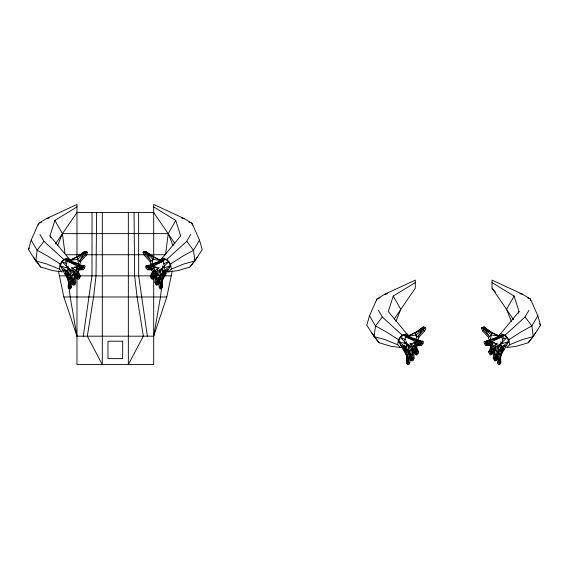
<?xml version="1.0" encoding="UTF-8"?>
<svg xmlns="http://www.w3.org/2000/svg" width="569" height="569" viewBox="0 0 569 569"><rect width="100%" height="100%" fill="white"/><g stroke="black" fill="none" stroke-linecap="round" stroke-linejoin="round"><path stroke-width="0.85" d="M65.762 262.522L65.769 259.187L69.745 259.962L69.233 261.079M404.082 345.696L404.082 347.367L404.289 345.724M161.432 261.079L160.913 259.962L164.889 259.187L168.773 261.662L170.287 265.943L163.73 271.121L162.122 279.308L162.343 287.523L160.629 288.81L160.166 288.896L159.256 287.331L158.488 282.153M96.609 212.507L96.026 275.865L93.579 296.982L87.327 336.187L102.32 364.573L102.32 212.507M80.791 265.531L78.686 263.945L65.769 259.187L61.886 261.662L60.371 265.943L66.936 271.121L68.536 279.308L68.316 287.523L70.03 288.81L70.492 288.896L71.402 287.331L72.043 283.013M407.568 336.748L408.087 335.632L404.111 334.857L400.227 337.339L398.713 341.62L405.27 346.798L406.878 354.978L406.657 363.193L408.371 364.48L408.834 364.573L409.744 363.008L410.512 357.823M162.457 275.417L162.599 265.972M500.748 354.523L500.684 363.193L498.97 364.48L498.508 364.573L497.598 363.008L496.957 358.69M500.798 351.087L500.94 341.642M138.63 212.507L138.687 275.865L147.371 336.187M158.068 267.65L155.252 270.645L152.506 271.434L150.294 276.214L151.062 278.07L152.158 277.459L152.833 275.432L156.575 271.683L161.774 268.44L170.287 265.943L168.545 269.521L163.73 271.121L159.925 277.146L158.637 283.796L156.774 285.389L154.946 282.615L155.067 275.851L158.061 274.87L159.619 275.659L160.807 278.639L161.376 286.477L161.262 288.284L160.166 288.896M163.395 263.952L168.773 261.662L155.814 274.635L156.041 282.004L157.869 284.777M499.767 336.748L499.255 335.632L503.231 334.857L507.114 337.339L508.629 341.62L502.064 346.798L498.259 352.823L496.979 359.466L495.115 361.066L493.287 358.285L493.408 351.521L496.403 350.54L497.953 351.329L499.141 354.309L499.717 362.154L499.603 363.961L498.508 364.573M502.505 339.302L507.114 337.339L494.155 350.312L494.383 357.673L496.211 360.454M65.641 270.574L65.599 271.762L68.536 279.308L68.316 287.523L70.492 288.896M403.976 346.244L403.94 347.431L406.878 354.978L406.657 363.193L408.834 364.573M158.715 281.129L158.637 283.796L156.745 283.647L155.65 284.258M497.086 355.917L496.979 359.466L495.08 359.324L493.992 359.935M165.024 270.574L165.06 271.762L162.122 279.308L161.376 286.477L159.256 287.331M496.41 343.327L493.586 346.315L490.848 347.104L488.629 351.891L489.404 353.74L490.499 353.129L491.175 351.101L494.916 347.36L500.115 344.11L502.064 346.798L499.717 362.154L497.598 363.008M76.979 257.387L76.979 204.427L46.459 218.588L38.557 223.375L31.167 240.146L28.45 249.556L35.797 260.943L40.733 267.06L52.497 270.574L62.284 271.875L59.396 269.109L60.008 263.931L63.764 259.393L68.451 258.141L70.855 260.453M402.183 347.133L400.619 347.552L397.738 344.778L398.35 339.608L402.105 335.063L406.792 333.811L409.196 336.123M161.724 288.199L161.262 288.284L160.351 286.719L159.192 278.952L160.807 278.639L163.73 271.121L159.619 275.659L158.637 283.796L158.417 282.573L159.619 275.659L161.774 268.44L163.73 271.121L165.06 271.762L168.545 269.521L161.845 280.958M503.359 346.244L500.727 356.244L500.464 354.978L499.141 354.309L497.534 354.622L498.693 362.396L499.603 363.961L500.684 363.193L500.464 354.978L503.401 347.431L506.879 345.191L502.064 346.798L497.953 351.329L496.979 359.466L496.758 358.25L497.953 351.329L500.115 344.11L508.629 341.62L500.599 355.902M161.674 287.302L160.479 296.982L153.687 336.187L76.979 336.187L63.856 296.982L58.379 270.794M161.895 285.546L162.656 279.379M65.741 271.697L65.947 270.055M66.253 267.586L67.078 261.022L65.769 259.187M404.495 344.081L405.42 336.692L404.111 334.857L417.027 339.615L419.125 341.208M153.687 206.917L175.764 220.409L168.225 233.624L165.508 254.741L150.273 254.741M68.941 288.199L69.397 288.284L69.859 278.639L71.047 275.659L72.597 274.87L73.849 273.34L74.084 271.683L71.58 267.402M66.495 263.625L61.886 261.662L68.885 268.44L74.084 271.683L75.414 270.645L76.886 268.006L77.128 266.299L78.501 265.225L84.063 265.488L85.158 266.1L84.553 268.02L83.145 269.713L79.013 269.955L76.886 268.006L74.432 266.975M83.287 336.187L91.972 275.865L92.029 212.507M407.276 363.868L407.738 363.961L408.193 354.309L409.381 351.329L410.939 350.54L412.191 349.01L412.425 347.36L409.922 343.079M405.605 339.629L400.227 337.339L407.226 344.11L412.425 347.36L413.748 346.315L415.228 343.676L415.47 341.969L416.842 340.895L422.404 341.158L423.5 341.77L422.895 343.697L421.487 345.383L417.354 345.625L415.228 343.676L413.592 342.993M81.744 265.439L78.501 265.225L78.686 263.945L77.142 257.216L84.909 251.37L86.268 251.59L87.633 252.465L86.339 255.275L80.499 261.733L79.781 264.557M420.086 341.108L416.842 340.895L417.027 339.615L415.477 332.893L423.251 327.04L424.602 327.26L425.968 328.135L424.68 330.945L418.841 337.41L418.123 340.226M68.579 285.858L68.316 287.523L68.536 279.308L69.859 278.639L71.466 278.952L70.307 286.719L69.397 288.284L68.458 286.812L69.283 286.477L71.402 287.331M407.176 359.864L406.657 363.193L406.878 354.978L408.193 354.309L409.808 354.622L408.649 362.396L407.738 363.961L406.799 362.481L407.624 362.154L409.744 363.008M38.272 225.104L38.557 223.375L41.757 222.002M376.607 300.773L376.891 299.045L384.8 294.258L415.313 280.104L415.313 288.177L394.175 319.074M75.713 282.615L73.316 281.833L71.047 275.659L66.936 271.121L62.121 269.521L65.599 271.762L66.936 271.121L68.885 268.44L73.849 273.34L74.845 274.635L73.316 281.833L73.92 283.647L75.008 284.258L75.713 282.615L75.592 275.851L72.597 274.87L68.885 268.44L60.371 265.943L68.401 280.225M414.054 358.285L411.657 357.503L409.381 351.329L405.27 346.798L400.455 345.191L403.94 347.431L405.27 346.798L407.226 344.11L412.191 349.01L413.186 350.312L411.657 357.503L412.255 359.324L413.35 359.935L414.054 358.285L413.933 351.521L410.939 350.54L407.226 344.11L398.713 341.62L407.155 356.628M158.843 268.817L152.158 265.225L151.973 263.945L153.523 257.216L145.749 251.37L144.398 251.59L143.032 252.465L144.32 255.275L150.159 261.733L150.877 264.557L149.875 265.531M497.185 344.487L490.499 340.895L490.314 339.615L491.858 332.893L484.091 327.04L482.732 327.26L481.367 328.135L482.661 330.945L488.501 337.41L489.219 340.226L488.209 341.208M153.687 336.187L166.809 296.982L172.279 270.794M65.072 274.393L65.805 271M403.414 350.063L404.146 346.67M404.303 345.753L403.94 347.431L406.615 356.244M380.099 297.672L376.891 299.045L369.509 315.816L366.792 325.226L374.139 336.613L379.075 342.73L390.839 346.251L400.619 347.552M71.466 278.952L69.283 286.477L68.536 279.308M409.808 354.622L407.624 362.154L406.878 354.978M162.385 280.574L165.06 271.762L164.697 270.076M84.063 265.488L83.458 267.409L82.05 269.101L77.917 269.343L75.414 270.645L72.59 267.65M422.404 341.158L421.8 343.086L420.391 344.771L416.259 345.013L413.748 346.315L410.932 343.327M50.691 237.479L49.944 235.879L54.894 220.409L76.979 206.917M415.313 282.587L393.236 296.079L388.286 311.549L406.792 333.811M159.619 275.659L156.745 283.647L158.417 282.573L157.343 281.833L154.946 282.615M497.953 351.329L495.08 359.324L496.758 358.25L495.684 357.503L493.287 358.285M159.078 267.402C155.714 270.737 156.411 276.982 152.3 279.436L151.062 278.07M497.42 343.079C494.056 346.407 494.753 352.652 490.642 355.106L489.404 353.74M57.576 245.716L62.434 233.624L76.979 212.507L153.687 212.507L174.825 243.404M395.917 321.385L400.775 309.294L393.236 296.079M79.596 278.07L80.371 276.214L78.152 271.434L75.414 270.645L78.501 277.459L79.596 278.07L78.358 279.436L76.402 277.708L73.849 273.34M417.938 353.74L418.706 351.891L416.494 347.104L413.748 346.315L416.842 353.129L417.938 353.74L416.7 355.106L414.744 353.377L412.191 349.01M424.602 327.26L423.585 330.333L417.746 336.798L415.896 334.992L405.42 336.692L419.445 343.555L421.487 345.383M518.309 313.156L519.056 311.549L514.106 296.079L492.021 282.587M155.422 275.403L154.256 277.708L152.158 277.459L151.39 275.602L153.602 270.823L152.833 275.432L154.021 276.299L154.256 277.708L156.809 273.34L156.575 271.683L149.555 267.878L147.2 267.409L146.105 268.02L147.513 269.713L151.646 269.955L153.772 268.006L156.226 266.975M500.115 344.11L496.403 350.54L494.155 350.312L492.598 353.377L490.499 353.129L489.724 351.279L491.943 346.493L491.175 351.101L492.363 351.976L492.598 353.377L495.151 349.01L494.916 347.36L487.896 343.555L485.542 343.086L484.447 343.697L485.855 345.383L489.987 345.625L492.114 343.676L494.568 342.645M156.575 271.683L154.021 276.299L152.158 277.459L153.395 278.824L155.408 275.332M494.916 347.36L492.363 351.976L490.499 353.129L491.737 354.494L494.155 350.312M514.106 296.079L506.566 309.294L511.424 321.385M161.774 268.44L158.061 274.87L157.343 281.833L156.162 275.24M78.152 271.434L79.013 269.955M159.804 260.453L162.208 258.141L166.895 259.393L186.696 241.334L190.672 234.471M416.494 347.104L417.354 345.625M498.145 336.123L500.549 333.811L505.236 335.063L525.038 317.004L529.014 310.148M153.687 256.505L153.687 204.427L184.2 218.588L192.109 223.375L199.491 240.146L193.524 250.282L183.076 256L170.65 263.931L171.262 269.109L168.381 271.875L166.817 271.463M537.833 315.816L531.866 325.959L521.417 331.677L508.992 339.608L509.604 344.778L506.716 347.552L516.503 346.251L528.267 342.73L533.203 336.613L540.55 325.226L537.833 315.816L530.443 299.045L522.541 294.258L492.021 280.104L492.021 288.177L513.636 319.771M28.45 249.556L29.41 248.12M55.364 244.101L62.434 233.624L168.225 233.624M489.219 340.226L503.231 334.857L501.922 336.692L487.896 343.555L485.855 345.383M168.381 271.875L178.161 270.574L189.925 267.06L197.23 257.195M528.267 342.73L531.396 338.505M532.442 337.097L535.571 332.865M519.056 311.549L500.549 333.811M39.986 234.471L43.962 241.334L37.134 250.282L35.797 260.943L46.608 263.916L59.396 269.109M378.328 310.148L382.304 317.004L375.476 325.959L374.139 336.613L384.95 339.586L397.738 344.778M189.925 267.06L194.861 260.943L202.208 249.556L199.491 240.146M83.828 252.65L84.909 251.37L87.633 252.465M422.17 328.327L423.251 327.04L424.879 327.524L415.896 334.992M162.208 258.141L180.714 235.879L175.764 220.409M71.196 278.518L69.859 278.639L66.936 271.121L70.741 277.146L72.021 283.796L72.789 284.777L74.617 282.004L74.496 275.24M75.008 284.258L73.885 285.389L72.789 284.777M409.538 354.195L408.193 354.309L405.27 346.798L409.075 352.823L410.363 359.466L411.131 360.454L412.959 357.673L412.838 350.909M413.35 359.935L412.226 361.066L411.131 360.454M150.877 264.557L164.889 259.187L163.58 261.022L153.104 259.315L150.159 261.733M502.747 343.263L501.922 336.692L491.438 334.992L488.501 337.41M144.398 251.59L143.032 252.465M482.732 327.26L481.367 328.135M159.953 260.317L161.845 258.539M498.295 335.995L499.554 334.807M83.145 269.713L81.104 267.878L67.078 261.022L77.562 259.315L86.538 251.854L86.268 251.59M144.32 255.275L146.468 253.539L146.61 252.174L145.749 251.37L144.121 251.854L145.415 254.663L151.254 261.121L146.468 253.539L144.121 251.854L146.61 252.174L153.523 257.216L160.927 260.424L157.585 259.215M164.505 268.412L163.58 261.022C157.883 264.201 151.482 264.677 145.5 266.1L146.105 268.02M147.513 269.713L149.555 267.878L163.58 261.022L151.973 263.945L150.465 265.41L148.914 265.439M150.294 276.214L152.833 275.432L155.252 270.645L153.772 268.006L153.53 266.299L148.132 265.325L147.2 267.409L148.609 269.101L152.741 269.343M482.661 330.945L484.809 329.209L484.944 327.844L484.091 327.04L482.462 327.524L483.757 330.333L489.596 336.798L484.809 329.209L482.462 327.524L484.944 327.844L491.858 332.893L499.269 336.094L495.094 334.593M487.256 341.108L488.799 341.08L490.314 339.615L501.922 336.692C496.225 339.878 489.817 340.354 483.842 341.77L484.447 343.697M488.629 351.891L491.175 351.101L493.586 346.315L492.114 343.676L491.872 341.969L486.467 340.995L485.542 343.086L486.95 344.771L491.083 345.013M73.906 258.916L69.731 260.424L78.394 256.057M410.576 335.191L408.073 336.094L416.736 331.727M71.815 268.817L77.128 266.299L82.533 265.325L83.458 267.409L84.553 268.02M410.157 344.487L415.47 341.969L420.868 340.995L421.8 343.086L422.895 343.697M77.917 269.343L83.458 267.409L81.303 266.313L77.128 266.299M416.259 345.013L421.8 343.086L419.645 341.99L415.47 341.969M69.731 260.424L84.191 253.539L84.056 252.174L84.909 251.37L77.142 257.216L84.056 252.174L86.538 251.854L85.243 254.663L79.404 261.121L77.562 259.315M408.073 336.094L422.532 329.209L422.39 327.844L423.251 327.04L415.477 332.893L422.39 327.844L424.879 327.524M171.262 269.109L184.05 263.916L194.861 260.943L193.524 250.282L186.696 241.334M509.604 344.778L522.392 339.586L533.203 336.613L531.866 325.959L525.038 317.004M46.459 218.588L49.076 218.062M384.8 294.258L387.418 293.739M500.059 363.868L499.603 363.961L500.542 362.481L499.717 362.154L497.534 354.622M152.158 265.225L148.132 265.325L149.355 266.313L153.53 266.299M490.499 340.895L486.467 340.995L487.697 341.99L491.872 341.969M80.371 276.214L77.825 275.432L74.084 271.683L76.637 276.299L78.501 277.459L76.402 277.708L76.637 276.299L77.825 275.432L77.057 270.823L79.276 275.602L77.263 278.824L74.845 274.635L72.597 274.87L73.316 281.833L72.242 282.573L72.021 283.796L73.92 283.647L72.242 282.573L71.047 275.659L68.885 268.44M413.186 350.312L410.939 350.54L411.657 357.503L410.583 358.25L410.363 359.466L412.255 359.324L410.583 358.25L409.381 351.329L407.226 344.11M76.886 268.006L81.104 267.878L81.303 266.313L82.533 265.325L80.201 265.41L78.686 263.945L67.078 261.022L78.501 265.225M415.228 343.676L419.445 343.555L419.645 341.99L420.868 340.995L418.535 341.08L417.027 339.615L405.42 336.692L416.842 340.895M65.997 254.741L80.385 254.741M86.346 254.741L145.166 254.741M59.411 275.865L65.94 275.858M79.624 275.865L151.041 275.865M163.908 275.858L171.255 275.865M63.856 296.982L166.809 296.982M153.772 268.006L149.555 267.878L149.355 266.313L147.2 267.409L146.596 265.488M492.114 343.676L487.896 343.555L487.697 341.99L485.542 343.086L484.937 341.158M159.462 278.518L162.122 279.308L162.343 287.523L161.262 288.284L162.201 286.812L162.122 279.308M497.804 354.195L499.141 354.309L502.064 346.798L503.401 347.431M155.814 274.635L158.061 274.87L156.809 273.34M181.582 218.062L184.2 218.588M519.924 293.739L522.541 294.258M527.243 297.672L530.443 299.045L530.728 300.773M188.901 222.002L192.109 223.375L192.393 225.104M490.606 331.727L499.269 336.094M152.264 256.057L160.927 260.424M424.68 330.945L422.532 329.209L417.746 336.798L418.841 337.41M418.706 351.891L416.167 351.101L412.425 347.36L414.744 353.377L416.842 353.129L417.61 351.279L415.398 346.493L416.167 351.101L414.979 351.976L414.744 353.377L413.578 351.08M86.339 255.275L84.191 253.539L79.404 261.121L80.499 261.733M398.35 339.608L385.924 331.677L375.476 325.959L369.509 315.816M60.008 263.931L47.583 256L37.134 250.282L31.167 240.146M491.438 334.992L484.809 329.209L491.858 332.893L484.091 327.04L485.172 328.327M153.104 259.315L146.468 253.539L153.523 257.216L145.749 251.37L146.83 252.65M382.304 317.004L402.105 335.063M43.962 241.334L63.764 259.393M407.155 334.209L409.047 335.995M69.446 259.13L70.705 260.317M492.021 288.177L495.457 292.139M68.451 258.141L49.944 235.879M505.236 335.063L508.992 339.608M166.895 259.393L170.65 263.931M495.151 349.01L496.403 350.54L495.684 357.503L494.504 350.909M371.77 332.865L379.075 342.73M33.429 257.195L36.558 261.42M37.604 262.835L40.733 267.06M539.59 323.797L540.55 325.226M489.987 345.625L490.848 347.104M151.646 269.955L152.506 271.434M413.592 351.009L415.605 354.494L416.842 353.129L414.979 351.976L412.425 347.36M54.894 220.409L62.434 233.624L65.037 253.866M74.845 274.635L76.402 277.708L74.084 271.683M168.552 234.428L173.083 245.716M65.599 271.762L68.273 280.574L68.252 278.853M159.192 278.952L161.376 286.477L162.201 286.812L162.343 287.523L161.824 284.187M503.195 346.67L503.928 350.063M164.854 271L165.586 274.393M76.979 336.187L70.179 296.982L68.984 287.302M500.421 361.528L500.684 363.193L500.464 354.978M503.053 345.724L503.259 347.367M164.711 270.055L164.918 271.697L164.918 270.026M67.896 278.504L68.55 283.782M409.381 351.329L410.363 359.466L410.285 356.799M71.047 275.659L72.021 283.796L71.914 280.24M406.401 341.642L406.543 351.087M68.06 265.972L68.202 275.417M134.049 212.507L134.633 275.865L137.079 296.982L143.331 336.187L128.338 364.573L128.338 212.507M503.231 334.857L503.238 338.192M153.687 277.622L153.687 364.573L76.979 364.573L76.979 277.622M122.676 341.208L107.982 341.208L107.982 358.626L122.676 358.626L122.676 341.208"/></g></svg>
